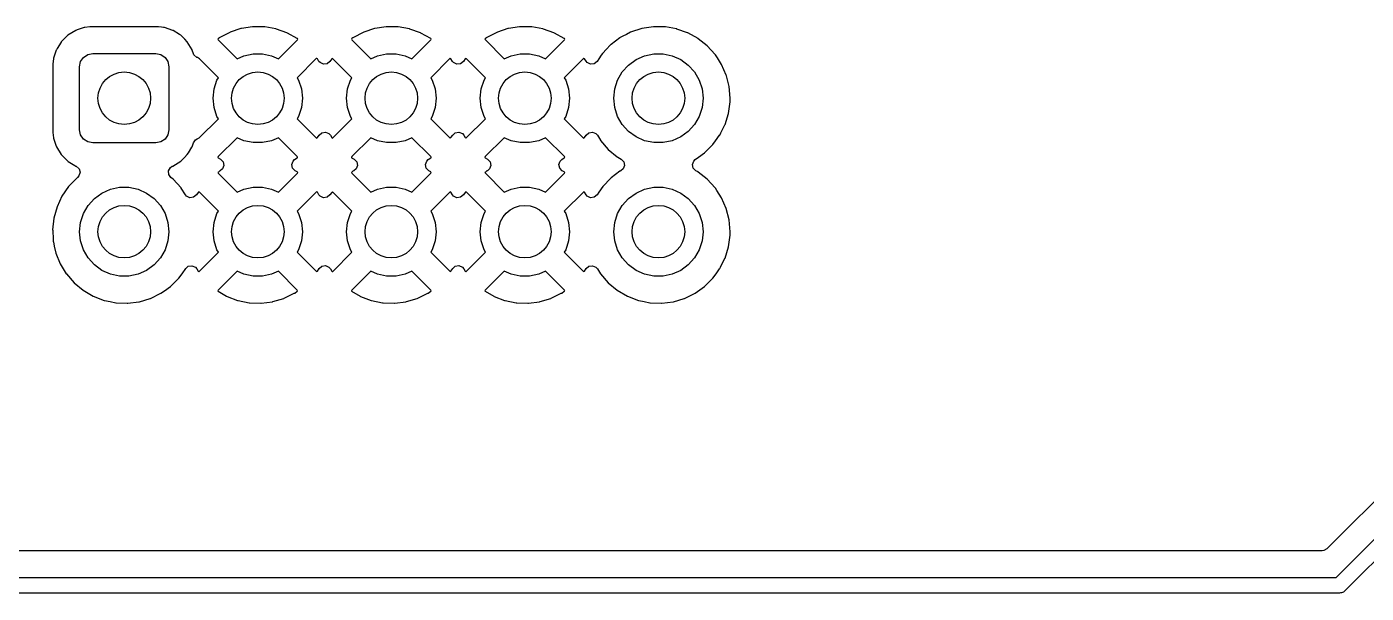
# Model space of a CAD drawing. Extents: x 87 to 209, y -135 to -60.
# Drawn here: x 113.46 to 138.94, y -135 to -124.22 of the extents above; entities that cross this region are included whole.
import ezdxf

# ---------------------------------------------------------------- set-up
doc = ezdxf.new("R2010")
doc.units = 0
doc.layers.add('BLACK', color=7, linetype='CONTINUOUS')

msp = doc.modelspace()

# ---------------------------------------------------------------- linework, layer by layer
at = {"layer": 'BLACK', "linetype": 'CONTINUOUS'}
for p, q in [((114.392, -124.291), (114.242, -124.384)), ((114.421, -124.282), (114.392, -124.291)), ((114.553, -124.237), (114.421, -124.282)), ((114.56, -124.235), (114.553, -124.237)), ((114.553, -124.237), (114.553, -124.237)), ((114.567, -124.235), (114.56, -124.235)), ((114.662, -124.225), (114.567, -124.235)), ((114.567, -124.235), (114.567, -124.235)), ((114.666, -124.224), (114.662, -124.225)), ((114.662, -124.225), (114.662, -124.225)), ((115.966, -124.224), (114.666, -124.224)), ((116.021, -124.23), (115.966, -124.224)), ((116.064, -124.234), (116.021, -124.23)), ((116.071, -124.235), (116.064, -124.234)), ((116.064, -124.234), (116.064, -124.234)), ((116.077, -124.237), (116.071, -124.235)), ((116.078, -124.237), (116.077, -124.237)), ((116.077, -124.237), (116.077, -124.237)), ((116.239, -124.291), (116.078, -124.237)), ((116.245, -124.295), (116.239, -124.291)), ((116.366, -124.369), (116.245, -124.295)), ((116.245, -124.295), (116.245, -124.295)), ((117.323, -124.329), (117.134, -124.427)), ((117.333, -124.325), (117.323, -124.329)), ((117.535, -124.259), (117.333, -124.325)), ((117.545, -124.256), (117.535, -124.259)), ((117.756, -124.224), (117.545, -124.256)), ((117.766, -124.224), (117.756, -124.224)), ((117.979, -124.226), (117.766, -124.224)), ((117.989, -124.227), (117.979, -124.226)), ((118.199, -124.264), (117.989, -124.227)), ((118.209, -124.267), (118.199, -124.264)), ((118.41, -124.338), (118.209, -124.267)), ((119.863, -124.329), (119.674, -124.427)), ((119.873, -124.325), (119.863, -124.329)), ((120.075, -124.259), (119.873, -124.325)), ((120.085, -124.256), (120.075, -124.259)), ((120.296, -124.224), (120.085, -124.256)), ((120.306, -124.224), (120.296, -124.224)), ((120.519, -124.226), (120.306, -124.224)), ((120.529, -124.227), (120.519, -124.226)), ((120.739, -124.264), (120.529, -124.227)), ((120.749, -124.267), (120.739, -124.264)), ((120.95, -124.338), (120.749, -124.267)), ((122.403, -124.329), (122.214, -124.427)), ((122.413, -124.325), (122.403, -124.329)), ((122.615, -124.259), (122.413, -124.325)), ((122.625, -124.256), (122.615, -124.259)), ((122.836, -124.224), (122.625, -124.256)), ((122.846, -124.224), (122.836, -124.224)), ((123.059, -124.226), (122.846, -124.224)), ((123.069, -124.227), (123.059, -124.226)), ((123.279, -124.264), (123.069, -124.227)), ((123.289, -124.267), (123.279, -124.264)), ((123.49, -124.338), (123.289, -124.267)), ((124.948, -124.326), (124.869, -124.367)), ((125.16, -124.257), (124.948, -124.326)), ((125.381, -124.223), (125.16, -124.257)), ((125.386, -124.223), (125.381, -124.223)), ((125.53, -124.225), (125.386, -124.223)), ((125.386, -124.223), (125.386, -124.223)), ((125.604, -124.226), (125.53, -124.225)), ((125.609, -124.227), (125.604, -124.226)), ((125.819, -124.264), (125.609, -124.227)), ((125.609, -124.227), (125.609, -124.227)), ((125.824, -124.265), (125.819, -124.264)), ((125.819, -124.264), (125.819, -124.264)), ((125.829, -124.267), (125.824, -124.265)), ((126.03, -124.338), (125.829, -124.267)), ((125.829, -124.267), (125.829, -124.267)), ((114.113, -124.516), (114.038, -124.637)), ((114.117, -124.509), (114.113, -124.516)), ((114.113, -124.516), (114.113, -124.516)), ((114.181, -124.445), (114.117, -124.509)), ((114.236, -124.39), (114.181, -124.445)), ((114.242, -124.384), (114.236, -124.39)), ((116.389, -124.383), (116.366, -124.369)), ((116.465, -124.459), (116.389, -124.383)), ((116.514, -124.508), (116.465, -124.459)), ((116.608, -124.659), (116.514, -124.508)), ((117.106, -124.448), (117.097, -124.459)), ((117.097, -124.459), (117.104, -124.472)), ((117.104, -124.472), (117.464, -124.832)), ((117.126, -124.433), (117.106, -124.448)), ((117.134, -124.427), (117.126, -124.433)), ((118.248, -124.832), (118.609, -124.47)), ((118.419, -124.342), (118.41, -124.338)), ((118.606, -124.445), (118.419, -124.342)), ((118.61, -124.448), (118.606, -124.445)), ((118.609, -124.47), (118.615, -124.459)), ((118.616, -124.457), (118.61, -124.448)), ((118.615, -124.459), (118.616, -124.457)), ((119.646, -124.448), (119.637, -124.459)), ((119.637, -124.459), (119.644, -124.472)), ((119.644, -124.472), (120.004, -124.832)), ((119.666, -124.433), (119.646, -124.448)), ((119.674, -124.427), (119.666, -124.433)), ((120.788, -124.832), (121.149, -124.47)), ((120.959, -124.342), (120.95, -124.338)), ((121.146, -124.445), (120.959, -124.342)), ((121.15, -124.448), (121.146, -124.445)), ((121.149, -124.47), (121.155, -124.459)), ((121.156, -124.457), (121.15, -124.448)), ((121.155, -124.459), (121.156, -124.457)), ((122.186, -124.448), (122.177, -124.459)), ((122.177, -124.459), (122.184, -124.472)), ((122.184, -124.472), (122.544, -124.832)), ((122.206, -124.433), (122.186, -124.448)), ((122.214, -124.427), (122.206, -124.433)), ((123.328, -124.832), (123.689, -124.47)), ((123.499, -124.342), (123.49, -124.338)), ((123.686, -124.445), (123.499, -124.342)), ((123.69, -124.448), (123.686, -124.445)), ((123.689, -124.47), (123.696, -124.457)), ((123.696, -124.457), (123.69, -124.448)), ((124.567, -124.567), (124.485, -124.654)), ((124.571, -124.563), (124.567, -124.567)), ((124.575, -124.56), (124.571, -124.563)), ((124.745, -124.432), (124.575, -124.56)), ((124.75, -124.429), (124.745, -124.432)), ((124.745, -124.432), (124.745, -124.432)), ((124.799, -124.404), (124.75, -124.429)), ((124.869, -124.367), (124.799, -124.404)), ((126.035, -124.339), (126.03, -124.338)), ((126.03, -124.338), (126.03, -124.338)), ((126.23, -124.447), (126.035, -124.339)), ((126.234, -124.451), (126.23, -124.447)), ((126.402, -124.583), (126.234, -124.451)), ((126.234, -124.451), (126.234, -124.451)), ((126.406, -124.586), (126.402, -124.583)), ((126.402, -124.583), (126.402, -124.583)), ((126.556, -124.751), (126.406, -124.586)), ((113.968, -124.835), (113.963, -124.878)), ((113.972, -124.818), (113.968, -124.828)), ((113.968, -124.828), (113.968, -124.835)), ((113.968, -124.835), (113.968, -124.835)), ((114.022, -124.667), (113.972, -124.818)), ((114.024, -124.66), (114.022, -124.667)), ((114.038, -124.637), (114.024, -124.66)), ((114.485, -124.887), (114.539, -124.806)), ((114.539, -124.806), (114.62, -124.752)), ((114.62, -124.752), (114.716, -124.733)), ((114.716, -124.733), (115.916, -124.733)), ((115.916, -124.733), (116.012, -124.752)), ((116.012, -124.752), (116.093, -124.806)), ((116.093, -124.806), (116.147, -124.887)), ((116.61, -124.666), (116.608, -124.659)), ((116.633, -124.736), (116.61, -124.666)), ((116.61, -124.666), (116.61, -124.666)), ((116.642, -124.757), (116.633, -124.736)), ((116.693, -124.807), (116.642, -124.757)), ((116.706, -124.81), (116.693, -124.807)), ((116.746, -124.832), (116.706, -124.81)), ((117.106, -125.192), (116.746, -124.832)), ((117.464, -124.832), (117.593, -124.774)), ((117.593, -124.774), (117.767, -124.737)), ((117.767, -124.737), (117.945, -124.737)), ((117.945, -124.737), (118.119, -124.774)), ((118.119, -124.774), (118.248, -124.832)), ((118.969, -124.829), (118.606, -125.192)), ((118.978, -124.825), (118.969, -124.829)), ((118.989, -124.834), (118.978, -124.825)), ((119.019, -124.881), (118.989, -124.834)), ((119.262, -124.835), (119.229, -124.883)), ((119.274, -124.826), (119.262, -124.835)), ((119.286, -124.832), (119.274, -124.826)), ((119.646, -125.192), (119.286, -124.832)), ((120.004, -124.832), (120.133, -124.774)), ((120.133, -124.774), (120.307, -124.737)), ((120.307, -124.737), (120.485, -124.737)), ((120.485, -124.737), (120.659, -124.774)), ((120.659, -124.774), (120.788, -124.832)), ((121.509, -124.829), (121.146, -125.192)), ((121.518, -124.825), (121.509, -124.829)), ((121.529, -124.834), (121.518, -124.825)), ((121.559, -124.881), (121.529, -124.834)), ((121.802, -124.835), (121.769, -124.883)), ((121.814, -124.826), (121.802, -124.835)), ((121.826, -124.832), (121.814, -124.826)), ((122.186, -125.192), (121.826, -124.832)), ((122.544, -124.832), (122.673, -124.774)), ((122.673, -124.774), (122.847, -124.737)), ((122.847, -124.737), (123.025, -124.737)), ((123.025, -124.737), (123.199, -124.774)), ((123.199, -124.774), (123.328, -124.832)), ((124.049, -124.829), (123.686, -125.192)), ((124.058, -124.825), (124.049, -124.829)), ((124.069, -124.834), (124.058, -124.825)), ((124.099, -124.88), (124.069, -124.834)), ((124.344, -124.832), (124.309, -124.883)), ((124.389, -124.765), (124.344, -124.832)), ((124.414, -124.729), (124.389, -124.765)), ((124.417, -124.725), (124.414, -124.729)), ((124.414, -124.729), (124.414, -124.729)), ((124.485, -124.654), (124.417, -124.725)), ((125.051, -124.847), (125.213, -124.774)), ((125.213, -124.774), (125.387, -124.737)), ((125.387, -124.737), (125.565, -124.737)), ((125.565, -124.737), (125.739, -124.774)), ((125.739, -124.774), (125.901, -124.847)), ((126.559, -124.755), (126.556, -124.751)), ((126.598, -124.815), (126.559, -124.755)), ((126.559, -124.755), (126.559, -124.755)), ((126.677, -124.939), (126.598, -124.815)), ((113.963, -124.878), (113.957, -124.932)), ((113.957, -124.932), (113.957, -126.233)), ((114.466, -124.983), (114.485, -124.887)), ((114.466, -126.183), (114.466, -124.983)), ((116.147, -124.887), (116.166, -124.983)), ((116.166, -124.983), (116.166, -126.183)), ((119.04, -124.905), (119.019, -124.881)), ((119.104, -124.936), (119.04, -124.905)), ((119.174, -124.928), (119.104, -124.936)), ((119.229, -124.883), (119.174, -124.928)), ((121.58, -124.905), (121.559, -124.881)), ((121.644, -124.936), (121.58, -124.905)), ((121.714, -124.928), (121.644, -124.936)), ((121.769, -124.883), (121.714, -124.928)), ((124.12, -124.905), (124.099, -124.88)), ((124.183, -124.936), (124.12, -124.905)), ((124.254, -124.928), (124.183, -124.936)), ((124.309, -124.883), (124.254, -124.928)), ((124.699, -125.237), (124.788, -125.083)), ((124.788, -125.083), (124.907, -124.951)), ((124.907, -124.951), (125.051, -124.847)), ((125.901, -124.847), (126.045, -124.951)), ((126.045, -124.951), (126.164, -125.083)), ((126.164, -125.083), (126.253, -125.237)), ((126.766, -125.144), (126.677, -124.939)), ((117.025, -125.406), (117.079, -125.237)), ((117.079, -125.237), (117.106, -125.192)), ((118.606, -125.192), (118.633, -125.237)), ((118.633, -125.237), (118.687, -125.406)), ((119.565, -125.406), (119.619, -125.237)), ((119.619, -125.237), (119.646, -125.192)), ((121.146, -125.192), (121.173, -125.237)), ((121.173, -125.237), (121.227, -125.406)), ((122.105, -125.406), (122.159, -125.237)), ((122.159, -125.237), (122.186, -125.192)), ((123.686, -125.192), (123.713, -125.237)), ((123.713, -125.237), (123.767, -125.406)), ((124.645, -125.406), (124.699, -125.237)), ((126.253, -125.237), (126.307, -125.406)), ((126.77, -125.157), (126.766, -125.144)), ((126.821, -125.36), (126.77, -125.157)), ((117.006, -125.583), (117.025, -125.406)), ((117.025, -125.76), (117.006, -125.583)), ((118.687, -125.406), (118.706, -125.583)), ((118.706, -125.583), (118.687, -125.76)), ((119.546, -125.583), (119.565, -125.406)), ((119.565, -125.76), (119.546, -125.583)), ((121.227, -125.406), (121.246, -125.583)), ((121.246, -125.583), (121.227, -125.76)), ((122.086, -125.583), (122.105, -125.406)), ((122.105, -125.76), (122.086, -125.583)), ((123.767, -125.406), (123.786, -125.583)), ((123.786, -125.583), (123.767, -125.76)), ((124.626, -125.583), (124.645, -125.406)), ((124.645, -125.76), (124.626, -125.583)), ((126.307, -125.406), (126.326, -125.583)), ((126.326, -125.583), (126.307, -125.76)), ((126.839, -125.583), (126.821, -125.36)), ((126.838, -125.649), (126.839, -125.583)), ((117.079, -125.929), (117.025, -125.76)), ((118.687, -125.76), (118.633, -125.929)), ((119.619, -125.929), (119.565, -125.76)), ((121.227, -125.76), (121.173, -125.929)), ((122.159, -125.929), (122.105, -125.76)), ((123.767, -125.76), (123.713, -125.929)), ((124.699, -125.929), (124.645, -125.76)), ((126.307, -125.76), (126.253, -125.929)), ((126.808, -125.871), (126.838, -125.649)), ((116.742, -126.338), (117.106, -125.974)), ((117.106, -125.974), (117.079, -125.929)), ((118.633, -125.929), (118.606, -125.974)), ((118.606, -125.974), (118.966, -126.334)), ((119.282, -126.338), (119.646, -125.974)), ((119.646, -125.974), (119.619, -125.929)), ((121.173, -125.929), (121.146, -125.974)), ((121.146, -125.974), (121.506, -126.334)), ((121.822, -126.338), (122.186, -125.974)), ((122.186, -125.974), (122.159, -125.929)), ((123.713, -125.929), (123.686, -125.974)), ((123.686, -125.974), (124.046, -126.334)), ((124.788, -126.082), (124.699, -125.929)), ((124.907, -126.214), (124.788, -126.082)), ((126.164, -126.082), (126.045, -126.214)), ((126.253, -125.929), (126.164, -126.082)), ((126.666, -126.242), (126.741, -126.089)), ((126.741, -126.089), (126.743, -126.085)), ((126.741, -126.089), (126.741, -126.089)), ((126.743, -126.085), (126.808, -125.871)), ((113.957, -126.233), (113.958, -126.236)), ((113.958, -126.236), (113.958, -126.236)), ((113.958, -126.236), (113.963, -126.289)), ((113.963, -126.289), (113.968, -126.339)), ((113.968, -126.339), (113.971, -126.346)), ((113.971, -126.346), (113.971, -126.346)), ((113.971, -126.346), (114.014, -126.474)), ((114.485, -126.278), (114.466, -126.183)), ((114.539, -126.36), (114.485, -126.278)), ((114.62, -126.414), (114.539, -126.36)), ((116.093, -126.36), (116.012, -126.414)), ((116.147, -126.278), (116.093, -126.36)), ((116.166, -126.183), (116.147, -126.278)), ((116.633, -126.431), (116.673, -126.372)), ((116.673, -126.372), (116.703, -126.355)), ((116.703, -126.355), (116.742, -126.338)), ((117.464, -126.334), (117.103, -126.695)), ((117.593, -126.391), (117.464, -126.334)), ((118.248, -126.334), (118.119, -126.391)), ((118.607, -126.693), (118.248, -126.334)), ((118.966, -126.334), (118.978, -126.341)), ((118.978, -126.341), (118.99, -126.332)), ((118.99, -126.332), (119.024, -126.285)), ((119.024, -126.285), (119.025, -126.285)), ((119.025, -126.285), (119.073, -126.242)), ((119.073, -126.242), (119.143, -126.229)), ((119.143, -126.229), (119.208, -126.257)), ((119.208, -126.257), (119.236, -126.289)), ((119.236, -126.289), (119.262, -126.332)), ((119.262, -126.332), (119.273, -126.342)), ((119.273, -126.342), (119.282, -126.338)), ((120.004, -126.334), (119.643, -126.695)), ((120.133, -126.391), (120.004, -126.334)), ((120.788, -126.334), (120.659, -126.391)), ((121.147, -126.693), (120.788, -126.334)), ((121.506, -126.334), (121.518, -126.341)), ((121.518, -126.341), (121.53, -126.332)), ((121.53, -126.332), (121.564, -126.285)), ((121.564, -126.285), (121.565, -126.285)), ((121.565, -126.285), (121.613, -126.242)), ((121.613, -126.242), (121.683, -126.229)), ((121.683, -126.229), (121.748, -126.257)), ((121.748, -126.257), (121.776, -126.289)), ((121.776, -126.289), (121.802, -126.332)), ((121.802, -126.332), (121.813, -126.342)), ((121.813, -126.342), (121.822, -126.338)), ((122.544, -126.334), (122.183, -126.695)), ((122.673, -126.391), (122.544, -126.334)), ((123.328, -126.334), (123.199, -126.391)), ((123.687, -126.693), (123.328, -126.334)), ((124.046, -126.334), (124.058, -126.341)), ((124.058, -126.341), (124.07, -126.332)), ((124.07, -126.332), (124.104, -126.285)), ((124.104, -126.285), (124.105, -126.286)), ((124.105, -126.286), (124.152, -126.242)), ((124.152, -126.242), (124.222, -126.23)), ((124.222, -126.23), (124.288, -126.257)), ((124.288, -126.257), (124.316, -126.289)), ((124.316, -126.289), (124.373, -126.383)), ((125.051, -126.319), (124.907, -126.214)), ((125.213, -126.391), (125.051, -126.319)), ((125.901, -126.319), (125.739, -126.391)), ((126.045, -126.214), (125.901, -126.319)), ((126.565, -126.395), (126.641, -126.289)), ((126.641, -126.289), (126.644, -126.285)), ((126.644, -126.285), (126.666, -126.242)), ((114.014, -126.474), (114.024, -126.507)), ((114.024, -126.507), (114.118, -126.657)), ((114.716, -126.433), (114.62, -126.414)), ((115.916, -126.433), (114.716, -126.433)), ((116.012, -126.414), (115.916, -126.433)), ((116.515, -126.656), (116.537, -126.62)), ((116.537, -126.62), (116.604, -126.512)), ((116.604, -126.512), (116.608, -126.506)), ((116.604, -126.512), (116.604, -126.512)), ((116.608, -126.506), (116.633, -126.431)), ((117.767, -126.428), (117.593, -126.391)), ((117.945, -126.428), (117.767, -126.428)), ((118.119, -126.391), (117.945, -126.428)), ((120.307, -126.428), (120.133, -126.391)), ((120.485, -126.428), (120.307, -126.428)), ((120.659, -126.391), (120.485, -126.428)), ((122.847, -126.428), (122.673, -126.391)), ((123.025, -126.428), (122.847, -126.428)), ((123.199, -126.391), (123.025, -126.428)), ((124.373, -126.383), (124.373, -126.383)), ((124.373, -126.383), (124.376, -126.388)), ((124.376, -126.388), (124.522, -126.557)), ((124.522, -126.557), (124.694, -126.699)), ((125.387, -126.428), (125.213, -126.391)), ((125.565, -126.428), (125.387, -126.428)), ((125.739, -126.391), (125.565, -126.428)), ((126.241, -126.706), (126.356, -126.624)), ((126.356, -126.624), (126.514, -126.466)), ((126.514, -126.466), (126.565, -126.395)), ((114.118, -126.657), (114.243, -126.782)), ((114.243, -126.782), (114.249, -126.786)), ((114.249, -126.786), (114.249, -126.786)), ((114.249, -126.786), (114.375, -126.864)), ((114.375, -126.864), (114.393, -126.875)), ((114.393, -126.875), (114.4, -126.877)), ((114.4, -126.877), (114.402, -126.878)), ((114.402, -126.878), (114.456, -126.925)), ((116.194, -126.902), (116.228, -126.879)), ((116.228, -126.879), (116.233, -126.877)), ((116.233, -126.877), (116.24, -126.874)), ((116.24, -126.874), (116.39, -126.781)), ((116.39, -126.781), (116.464, -126.708)), ((116.464, -126.708), (116.515, -126.656)), ((117.103, -126.695), (117.096, -126.708)), ((117.096, -126.708), (117.101, -126.715)), ((117.101, -126.715), (117.148, -126.742)), ((117.148, -126.742), (117.197, -126.794)), ((117.21, -126.864), (117.184, -126.929)), ((117.197, -126.794), (117.21, -126.864)), ((118.503, -126.845), (118.528, -126.778)), ((118.518, -126.914), (118.503, -126.845)), ((118.528, -126.778), (118.556, -126.752)), ((118.556, -126.752), (118.605, -126.717)), ((118.605, -126.717), (118.612, -126.708)), ((118.614, -126.706), (118.607, -126.693)), ((118.612, -126.708), (118.614, -126.706)), ((119.643, -126.695), (119.636, -126.708)), ((119.636, -126.708), (119.641, -126.715)), ((119.641, -126.715), (119.688, -126.742)), ((119.688, -126.742), (119.737, -126.794)), ((119.75, -126.864), (119.724, -126.929)), ((119.737, -126.794), (119.75, -126.864)), ((121.043, -126.845), (121.068, -126.778)), ((121.058, -126.914), (121.043, -126.845)), ((121.068, -126.778), (121.096, -126.752)), ((121.096, -126.752), (121.145, -126.717)), ((121.145, -126.717), (121.152, -126.708)), ((121.154, -126.706), (121.147, -126.693)), ((121.152, -126.708), (121.154, -126.706)), ((122.183, -126.695), (122.176, -126.708)), ((122.176, -126.708), (122.181, -126.715)), ((122.181, -126.715), (122.228, -126.742)), ((122.228, -126.742), (122.277, -126.794)), ((122.29, -126.864), (122.264, -126.929)), ((122.277, -126.794), (122.29, -126.864)), ((123.583, -126.845), (123.608, -126.778)), ((123.598, -126.914), (123.583, -126.845)), ((123.608, -126.778), (123.636, -126.752)), ((123.636, -126.752), (123.685, -126.717)), ((123.685, -126.717), (123.694, -126.706)), ((123.694, -126.706), (123.687, -126.693)), ((124.694, -126.699), (124.705, -126.706)), ((124.705, -126.706), (124.767, -126.742)), ((124.767, -126.742), (124.816, -126.794)), ((124.829, -126.864), (124.803, -126.929)), ((124.816, -126.794), (124.829, -126.864)), ((126.124, -126.845), (126.149, -126.778)), ((126.139, -126.914), (126.124, -126.845)), ((126.149, -126.778), (126.177, -126.752)), ((126.177, -126.752), (126.241, -126.706)), ((114.411, -127.103), (114.257, -127.265)), ((114.425, -127.093), (114.411, -127.103)), ((114.454, -127.061), (114.425, -127.093)), ((114.475, -126.993), (114.454, -127.061)), ((114.456, -126.925), (114.475, -126.993)), ((116.159, -126.963), (116.194, -126.902)), ((116.162, -127.034), (116.159, -126.963)), ((116.203, -127.092), (116.162, -127.034)), ((116.246, -127.126), (116.203, -127.092)), ((116.396, -127.291), (116.246, -127.126)), ((117.106, -126.988), (117.097, -126.999)), ((117.097, -126.999), (117.104, -127.012)), ((117.104, -127.012), (117.464, -127.372)), ((117.126, -126.973), (117.106, -126.988)), ((117.134, -126.967), (117.126, -126.973)), ((117.143, -126.963), (117.134, -126.967)), ((117.184, -126.929), (117.143, -126.963)), ((118.248, -127.372), (118.609, -127.01)), ((118.568, -126.965), (118.518, -126.914)), ((118.606, -126.985), (118.568, -126.965)), ((118.61, -126.988), (118.606, -126.985)), ((118.609, -127.01), (118.616, -126.997)), ((118.616, -126.997), (118.61, -126.988)), ((119.646, -126.988), (119.637, -126.999)), ((119.637, -126.999), (119.644, -127.012)), ((119.644, -127.012), (120.004, -127.372)), ((119.666, -126.973), (119.646, -126.988)), ((119.674, -126.967), (119.666, -126.973)), ((119.683, -126.963), (119.674, -126.967)), ((119.724, -126.929), (119.683, -126.963)), ((120.788, -127.372), (121.149, -127.01)), ((121.108, -126.965), (121.058, -126.914)), ((121.146, -126.985), (121.108, -126.965)), ((121.15, -126.988), (121.146, -126.985)), ((121.149, -127.01), (121.156, -126.997)), ((121.156, -126.997), (121.15, -126.988)), ((122.186, -126.988), (122.177, -126.999)), ((122.177, -126.999), (122.184, -127.012)), ((122.184, -127.012), (122.544, -127.372)), ((122.206, -126.973), (122.186, -126.988)), ((122.214, -126.967), (122.206, -126.973)), ((122.223, -126.963), (122.214, -126.967)), ((122.264, -126.929), (122.223, -126.963)), ((123.328, -127.372), (123.689, -127.01)), ((123.648, -126.965), (123.598, -126.914)), ((123.686, -126.985), (123.648, -126.965)), ((123.69, -126.988), (123.686, -126.985)), ((123.689, -127.01), (123.696, -126.997)), ((123.696, -126.997), (123.69, -126.988)), ((124.571, -127.103), (124.417, -127.265)), ((124.575, -127.1), (124.571, -127.103)), ((124.745, -126.972), (124.575, -127.1)), ((124.75, -126.969), (124.745, -126.972)), ((124.745, -126.972), (124.745, -126.972)), ((124.762, -126.963), (124.75, -126.969)), ((124.803, -126.929), (124.762, -126.963)), ((126.189, -126.965), (126.139, -126.914)), ((126.23, -126.987), (126.189, -126.965)), ((126.234, -126.991), (126.23, -126.987)), ((126.402, -127.123), (126.234, -126.991)), ((126.234, -126.991), (126.234, -126.991)), ((126.406, -127.126), (126.402, -127.123)), ((126.402, -127.123), (126.402, -127.123)), ((126.556, -127.291), (126.406, -127.126)), ((114.257, -127.265), (114.131, -127.449)), ((114.747, -127.491), (114.891, -127.387)), ((114.891, -127.387), (115.053, -127.314)), ((115.053, -127.314), (115.227, -127.277)), ((115.227, -127.277), (115.405, -127.277)), ((115.405, -127.277), (115.579, -127.314)), ((115.579, -127.314), (115.741, -127.387)), ((115.741, -127.387), (115.885, -127.491)), ((116.399, -127.295), (116.396, -127.291)), ((116.48, -127.42), (116.399, -127.295)), ((116.399, -127.295), (116.399, -127.295)), ((116.722, -127.375), (116.689, -127.423)), ((116.734, -127.366), (116.722, -127.375)), ((116.746, -127.372), (116.734, -127.366)), ((117.106, -127.732), (116.746, -127.372)), ((117.464, -127.372), (117.593, -127.314)), ((117.593, -127.314), (117.767, -127.277)), ((117.767, -127.277), (117.945, -127.277)), ((117.945, -127.277), (118.119, -127.314)), ((118.119, -127.314), (118.248, -127.372)), ((118.969, -127.369), (118.606, -127.732)), ((118.978, -127.365), (118.969, -127.369)), ((118.989, -127.374), (118.978, -127.365)), ((119.019, -127.421), (118.989, -127.374)), ((119.262, -127.375), (119.229, -127.423)), ((119.274, -127.366), (119.262, -127.375)), ((119.286, -127.372), (119.274, -127.366)), ((119.646, -127.732), (119.286, -127.372)), ((120.004, -127.372), (120.133, -127.314)), ((120.133, -127.314), (120.307, -127.277)), ((120.307, -127.277), (120.485, -127.277)), ((120.485, -127.277), (120.659, -127.314)), ((120.659, -127.314), (120.788, -127.372)), ((121.509, -127.369), (121.146, -127.732)), ((121.518, -127.365), (121.509, -127.369)), ((121.529, -127.374), (121.518, -127.365)), ((121.559, -127.421), (121.529, -127.374)), ((121.802, -127.375), (121.769, -127.423)), ((121.814, -127.366), (121.802, -127.375)), ((121.826, -127.372), (121.814, -127.366)), ((122.186, -127.732), (121.826, -127.372)), ((122.544, -127.372), (122.673, -127.314)), ((122.673, -127.314), (122.847, -127.277)), ((122.847, -127.277), (123.025, -127.277)), ((123.025, -127.277), (123.199, -127.314)), ((123.199, -127.314), (123.328, -127.372)), ((124.049, -127.369), (123.686, -127.732)), ((124.058, -127.365), (124.049, -127.369)), ((124.069, -127.374), (124.058, -127.365)), ((124.099, -127.42), (124.069, -127.374)), ((124.344, -127.372), (124.309, -127.423)), ((124.417, -127.265), (124.344, -127.372)), ((124.907, -127.491), (125.051, -127.387)), ((125.051, -127.387), (125.213, -127.314)), ((125.213, -127.314), (125.387, -127.277)), ((125.387, -127.277), (125.565, -127.277)), ((125.565, -127.277), (125.739, -127.314)), ((125.739, -127.314), (125.901, -127.387)), ((125.901, -127.387), (126.045, -127.491)), ((126.559, -127.295), (126.556, -127.291)), ((126.586, -127.337), (126.559, -127.295)), ((126.559, -127.295), (126.559, -127.295)), ((126.677, -127.479), (126.586, -127.337)), ((114.131, -127.449), (114.037, -127.652)), ((114.539, -127.777), (114.628, -127.623)), ((114.628, -127.623), (114.747, -127.491)), ((115.885, -127.491), (116.004, -127.623)), ((116.004, -127.623), (116.093, -127.777)), ((116.5, -127.445), (116.48, -127.42)), ((116.564, -127.476), (116.5, -127.445)), ((116.635, -127.468), (116.564, -127.476)), ((116.689, -127.423), (116.635, -127.468)), ((119.04, -127.445), (119.019, -127.421)), ((119.104, -127.476), (119.04, -127.445)), ((119.174, -127.468), (119.104, -127.476)), ((119.229, -127.423), (119.174, -127.468)), ((121.58, -127.445), (121.559, -127.421)), ((121.644, -127.476), (121.58, -127.445)), ((121.714, -127.468), (121.644, -127.476)), ((121.769, -127.423), (121.714, -127.468)), ((124.12, -127.445), (124.099, -127.42)), ((124.183, -127.476), (124.12, -127.445)), ((124.254, -127.468), (124.183, -127.476)), ((124.309, -127.423), (124.254, -127.468)), ((124.699, -127.777), (124.788, -127.623)), ((124.788, -127.623), (124.907, -127.491)), ((126.045, -127.491), (126.164, -127.623)), ((126.164, -127.623), (126.253, -127.777)), ((126.766, -127.684), (126.677, -127.479)), ((113.977, -127.867), (113.953, -128.089)), ((114.037, -127.652), (113.977, -127.867)), ((114.485, -127.946), (114.539, -127.777)), ((116.093, -127.777), (116.147, -127.946)), ((117.025, -127.946), (117.079, -127.777)), ((117.079, -127.777), (117.106, -127.732)), ((118.606, -127.732), (118.633, -127.777)), ((118.633, -127.777), (118.687, -127.946)), ((119.565, -127.946), (119.619, -127.777)), ((119.619, -127.777), (119.646, -127.732)), ((121.146, -127.732), (121.173, -127.777)), ((121.173, -127.777), (121.227, -127.946)), ((122.105, -127.946), (122.159, -127.777)), ((122.159, -127.777), (122.186, -127.732)), ((123.686, -127.732), (123.713, -127.777)), ((123.713, -127.777), (123.767, -127.946)), ((124.645, -127.946), (124.699, -127.777)), ((126.253, -127.777), (126.307, -127.946)), ((126.821, -127.9), (126.766, -127.684)), ((126.839, -128.123), (126.821, -127.9)), ((113.953, -128.089), (113.954, -128.095)), ((113.954, -128.095), (113.964, -128.272)), ((113.954, -128.095), (113.954, -128.095)), ((114.466, -128.123), (114.485, -127.946)), ((114.485, -128.3), (114.466, -128.123)), ((116.147, -127.946), (116.166, -128.123)), ((116.166, -128.123), (116.147, -128.3)), ((117.006, -128.123), (117.025, -127.946)), ((117.025, -128.3), (117.006, -128.123)), ((118.687, -127.946), (118.706, -128.123)), ((118.706, -128.123), (118.687, -128.3)), ((119.546, -128.123), (119.565, -127.946)), ((119.565, -128.3), (119.546, -128.123)), ((121.227, -127.946), (121.246, -128.123)), ((121.246, -128.123), (121.227, -128.3)), ((122.086, -128.123), (122.105, -127.946)), ((122.105, -128.3), (122.086, -128.123)), ((123.767, -127.946), (123.786, -128.123)), ((123.786, -128.123), (123.767, -128.3)), ((124.626, -128.123), (124.645, -127.946)), ((124.645, -128.3), (124.626, -128.123)), ((126.307, -127.946), (126.326, -128.123)), ((126.326, -128.123), (126.307, -128.3)), ((126.838, -128.186), (126.839, -128.126)), ((126.839, -128.126), (126.839, -128.123)), ((126.839, -128.126), (126.839, -128.126)), ((113.964, -128.272), (113.966, -128.313)), ((113.966, -128.313), (113.967, -128.318)), ((113.967, -128.318), (113.967, -128.318)), ((113.967, -128.318), (113.985, -128.396)), ((113.985, -128.396), (114.015, -128.53)), ((114.539, -128.469), (114.485, -128.3)), ((116.147, -128.3), (116.093, -128.469)), ((117.079, -128.469), (117.025, -128.3)), ((118.687, -128.3), (118.633, -128.469)), ((119.619, -128.469), (119.565, -128.3)), ((121.227, -128.3), (121.173, -128.469)), ((122.159, -128.469), (122.105, -128.3)), ((123.767, -128.3), (123.713, -128.469)), ((124.699, -128.469), (124.645, -128.3)), ((126.307, -128.3), (126.253, -128.469)), ((126.743, -128.625), (126.808, -128.411)), ((126.808, -128.411), (126.838, -128.189)), ((126.838, -128.189), (126.838, -128.186)), ((114.015, -128.53), (114.099, -128.737)), ((114.628, -128.622), (114.539, -128.469)), ((114.747, -128.754), (114.628, -128.622)), ((116.004, -128.622), (115.885, -128.754)), ((116.093, -128.469), (116.004, -128.622)), ((116.742, -128.878), (117.106, -128.514)), ((117.106, -128.514), (117.079, -128.469)), ((118.633, -128.469), (118.606, -128.514)), ((118.606, -128.514), (118.966, -128.874)), ((119.282, -128.878), (119.646, -128.514)), ((119.646, -128.514), (119.619, -128.469)), ((121.173, -128.469), (121.146, -128.514)), ((121.146, -128.514), (121.506, -128.874)), ((121.822, -128.878), (122.186, -128.514)), ((122.186, -128.514), (122.159, -128.469)), ((123.713, -128.469), (123.686, -128.514)), ((123.686, -128.514), (124.046, -128.874)), ((124.788, -128.622), (124.699, -128.469)), ((124.907, -128.754), (124.788, -128.622)), ((126.164, -128.622), (126.045, -128.754)), ((126.253, -128.469), (126.164, -128.622)), ((126.658, -128.797), (126.741, -128.629)), ((126.741, -128.629), (126.743, -128.625)), ((126.741, -128.629), (126.741, -128.629)), ((114.099, -128.737), (114.136, -128.797)), ((114.136, -128.797), (114.213, -128.923)), ((114.891, -128.859), (114.747, -128.754)), ((115.053, -128.931), (114.891, -128.859)), ((115.741, -128.859), (115.579, -128.931)), ((115.885, -128.754), (115.741, -128.859)), ((116.414, -128.923), (116.484, -128.825)), ((116.484, -128.825), (116.486, -128.826)), ((116.486, -128.826), (116.533, -128.782)), ((116.533, -128.782), (116.603, -128.77)), ((116.603, -128.77), (116.668, -128.797)), ((116.668, -128.797), (116.696, -128.829)), ((116.696, -128.829), (116.722, -128.872)), ((116.722, -128.872), (116.733, -128.882)), ((116.733, -128.882), (116.742, -128.878)), ((117.464, -128.874), (117.103, -129.235)), ((117.593, -128.931), (117.464, -128.874)), ((118.248, -128.874), (118.119, -128.931)), ((118.607, -129.233), (118.248, -128.874)), ((118.966, -128.874), (118.978, -128.881)), ((118.978, -128.881), (118.99, -128.872)), ((118.99, -128.872), (119.024, -128.825)), ((119.024, -128.825), (119.025, -128.825)), ((119.025, -128.825), (119.073, -128.782)), ((119.073, -128.782), (119.143, -128.769)), ((119.143, -128.769), (119.208, -128.797)), ((119.208, -128.797), (119.236, -128.829)), ((119.236, -128.829), (119.262, -128.872)), ((119.262, -128.872), (119.273, -128.882)), ((119.273, -128.882), (119.282, -128.878)), ((120.004, -128.874), (119.643, -129.235)), ((120.133, -128.931), (120.004, -128.874)), ((120.788, -128.874), (120.659, -128.931)), ((121.147, -129.233), (120.788, -128.874)), ((121.506, -128.874), (121.518, -128.881)), ((121.518, -128.881), (121.53, -128.872)), ((121.53, -128.872), (121.564, -128.825)), ((121.564, -128.825), (121.565, -128.825)), ((121.565, -128.825), (121.613, -128.782)), ((121.613, -128.782), (121.683, -128.769)), ((121.683, -128.769), (121.748, -128.797)), ((121.748, -128.797), (121.776, -128.829)), ((121.776, -128.829), (121.802, -128.872)), ((121.802, -128.872), (121.813, -128.882)), ((121.813, -128.882), (121.822, -128.878)), ((122.544, -128.874), (122.183, -129.235)), ((122.673, -128.931), (122.544, -128.874)), ((123.328, -128.874), (123.199, -128.931)), ((123.687, -129.233), (123.328, -128.874)), ((124.046, -128.874), (124.058, -128.881)), ((124.058, -128.881), (124.07, -128.872)), ((124.07, -128.872), (124.104, -128.825)), ((124.104, -128.825), (124.105, -128.826)), ((124.105, -128.826), (124.152, -128.782)), ((124.152, -128.782), (124.222, -128.77)), ((124.222, -128.77), (124.288, -128.797)), ((124.288, -128.797), (124.316, -128.829)), ((124.316, -128.829), (124.373, -128.923)), ((125.051, -128.859), (124.907, -128.754)), ((125.213, -128.931), (125.051, -128.859)), ((125.901, -128.859), (125.739, -128.931)), ((126.045, -128.754), (125.901, -128.859)), ((126.574, -128.923), (126.641, -128.829)), ((126.641, -128.829), (126.644, -128.825)), ((126.644, -128.825), (126.658, -128.797)), ((114.213, -128.923), (114.216, -128.928)), ((114.216, -128.928), (114.362, -129.097)), ((114.362, -129.097), (114.534, -129.239)), ((115.227, -128.968), (115.053, -128.931)), ((115.405, -128.968), (115.227, -128.968)), ((115.579, -128.931), (115.405, -128.968)), ((116.079, -129.248), (116.196, -129.164)), ((116.196, -129.164), (116.354, -129.006)), ((116.354, -129.006), (116.414, -128.923)), ((117.767, -128.968), (117.593, -128.931)), ((117.945, -128.968), (117.767, -128.968)), ((118.119, -128.931), (117.945, -128.968)), ((120.307, -128.968), (120.133, -128.931)), ((120.485, -128.968), (120.307, -128.968)), ((120.659, -128.931), (120.485, -128.968)), ((122.847, -128.968), (122.673, -128.931)), ((123.025, -128.968), (122.847, -128.968)), ((123.199, -128.931), (123.025, -128.968)), ((124.373, -128.923), (124.373, -128.923)), ((124.373, -128.923), (124.376, -128.928)), ((124.376, -128.928), (124.522, -129.097)), ((124.522, -129.097), (124.694, -129.239)), ((125.387, -128.968), (125.213, -128.931)), ((125.565, -128.968), (125.387, -128.968)), ((125.739, -128.931), (125.565, -128.968)), ((126.174, -129.294), (126.356, -129.164)), ((126.356, -129.164), (126.514, -129.006)), ((126.514, -129.006), (126.574, -128.923)), ((114.534, -129.239), (114.727, -129.352)), ((114.727, -129.352), (114.936, -129.432)), ((115.604, -129.455), (115.808, -129.393)), ((115.808, -129.393), (115.813, -129.392)), ((115.808, -129.393), (115.808, -129.393)), ((115.813, -129.392), (116.014, -129.294)), ((116.014, -129.294), (116.079, -129.248)), ((117.103, -129.235), (117.096, -129.248)), ((117.096, -129.248), (117.101, -129.255)), ((117.101, -129.255), (117.263, -129.349)), ((117.263, -129.349), (117.272, -129.354)), ((117.272, -129.354), (117.471, -129.43)), ((117.471, -129.43), (117.481, -129.432)), ((118.144, -129.454), (118.348, -129.393)), ((118.348, -129.393), (118.358, -129.389)), ((118.358, -129.389), (118.549, -129.296)), ((118.549, -129.296), (118.558, -129.29)), ((118.558, -129.29), (118.605, -129.257)), ((118.605, -129.257), (118.612, -129.248)), ((118.614, -129.246), (118.607, -129.233)), ((118.612, -129.248), (118.614, -129.246)), ((119.643, -129.235), (119.636, -129.248)), ((119.636, -129.248), (119.641, -129.255)), ((119.641, -129.255), (119.803, -129.349)), ((119.803, -129.349), (119.812, -129.354)), ((119.812, -129.354), (120.011, -129.43)), ((120.011, -129.43), (120.021, -129.432)), ((120.684, -129.454), (120.888, -129.393)), ((120.888, -129.393), (120.898, -129.389)), ((120.898, -129.389), (121.089, -129.296)), ((121.089, -129.296), (121.098, -129.29)), ((121.098, -129.29), (121.145, -129.257)), ((121.145, -129.257), (121.152, -129.248)), ((121.154, -129.246), (121.147, -129.233)), ((121.152, -129.248), (121.154, -129.246)), ((122.183, -129.235), (122.176, -129.248)), ((122.176, -129.248), (122.181, -129.255)), ((122.181, -129.255), (122.343, -129.349)), ((122.343, -129.349), (122.352, -129.354)), ((122.352, -129.354), (122.551, -129.43)), ((122.551, -129.43), (122.561, -129.432)), ((123.224, -129.454), (123.428, -129.393)), ((123.428, -129.393), (123.438, -129.389)), ((123.438, -129.389), (123.629, -129.296)), ((123.629, -129.296), (123.638, -129.29)), ((123.638, -129.29), (123.685, -129.257)), ((123.685, -129.257), (123.694, -129.246)), ((123.694, -129.246), (123.687, -129.233)), ((124.694, -129.239), (124.887, -129.352)), ((124.887, -129.352), (125.096, -129.432)), ((125.764, -129.455), (125.968, -129.393)), ((125.968, -129.393), (125.973, -129.392)), ((125.968, -129.393), (125.968, -129.393)), ((125.973, -129.392), (126.174, -129.294)), ((114.936, -129.432), (114.941, -129.433)), ((114.941, -129.433), (114.941, -129.433)), ((114.941, -129.433), (115.046, -129.454)), ((115.046, -129.454), (115.155, -129.476)), ((115.155, -129.476), (115.16, -129.477)), ((115.16, -129.477), (115.16, -129.477)), ((115.16, -129.477), (115.373, -129.484)), ((115.373, -129.484), (115.373, -129.484)), ((115.373, -129.484), (115.378, -129.485)), ((115.378, -129.485), (115.383, -129.484)), ((115.383, -129.484), (115.594, -129.457)), ((115.383, -129.484), (115.383, -129.484)), ((115.594, -129.457), (115.599, -129.456)), ((115.594, -129.457), (115.594, -129.457)), ((115.599, -129.456), (115.604, -129.455)), ((117.481, -129.432), (117.69, -129.475)), ((117.69, -129.475), (117.7, -129.476)), ((117.7, -129.476), (117.913, -129.484)), ((117.913, -129.484), (117.923, -129.483)), ((117.923, -129.483), (118.134, -129.456)), ((118.134, -129.456), (118.144, -129.454)), ((120.021, -129.432), (120.23, -129.475)), ((120.23, -129.475), (120.24, -129.476)), ((120.24, -129.476), (120.453, -129.484)), ((120.453, -129.484), (120.463, -129.483)), ((120.463, -129.483), (120.674, -129.456)), ((120.674, -129.456), (120.684, -129.454)), ((122.561, -129.432), (122.77, -129.475)), ((122.77, -129.475), (122.78, -129.476)), ((122.78, -129.476), (122.993, -129.484)), ((122.993, -129.484), (123.003, -129.483)), ((123.003, -129.483), (123.214, -129.456)), ((123.214, -129.456), (123.224, -129.454)), ((125.096, -129.432), (125.101, -129.433)), ((125.101, -129.433), (125.101, -129.433)), ((125.101, -129.433), (125.206, -129.454)), ((125.206, -129.454), (125.315, -129.476)), ((125.315, -129.476), (125.32, -129.477)), ((125.32, -129.477), (125.32, -129.477)), ((125.32, -129.477), (125.533, -129.484)), ((125.533, -129.484), (125.533, -129.484)), ((125.533, -129.484), (125.538, -129.485)), ((125.538, -129.485), (125.543, -129.484)), ((125.543, -129.484), (125.754, -129.457)), ((125.543, -129.484), (125.543, -129.484)), ((125.754, -129.457), (125.759, -129.456)), ((125.754, -129.457), (125.754, -129.457)), ((125.759, -129.456), (125.764, -129.455)), ((141.14, -131.213), (138.194, -134.158)), ((138.368, -134.704), (141.819, -131.253)), ((142.03, -131.466), (138.536, -134.96)), ((138.105, -134.195), (105.862, -134.195)), ((138.132, -134.192), (138.105, -134.195)), ((138.194, -134.158), (138.132, -134.192)), ((105.599, -134.704), (138.368, -134.704)), ((138.43, -135.004), (105.537, -135.004)), ((138.449, -134.999), (138.43, -135.004)), ((138.469, -134.999), (138.449, -134.999)), ((138.486, -134.989), (138.469, -134.999)), ((138.505, -134.984), (138.486, -134.989)), ((138.519, -134.97), (138.505, -134.984)), ((138.536, -134.96), (138.519, -134.97))]:
    msp.add_line(p, q, dxfattribs=at)
at = {"layer": 'BLACK'}
for centre in [(115.316, -125.583), (117.856, -125.583), (120.396, -125.583), (122.936, -125.583), (125.476, -125.583), (115.316, -128.123), (117.856, -128.123), (120.396, -128.123), (122.936, -128.123), (125.476, -128.123)]:
    msp.add_circle(centre, 0.5, dxfattribs=at)

doc.saveas('drawing.dxf')
